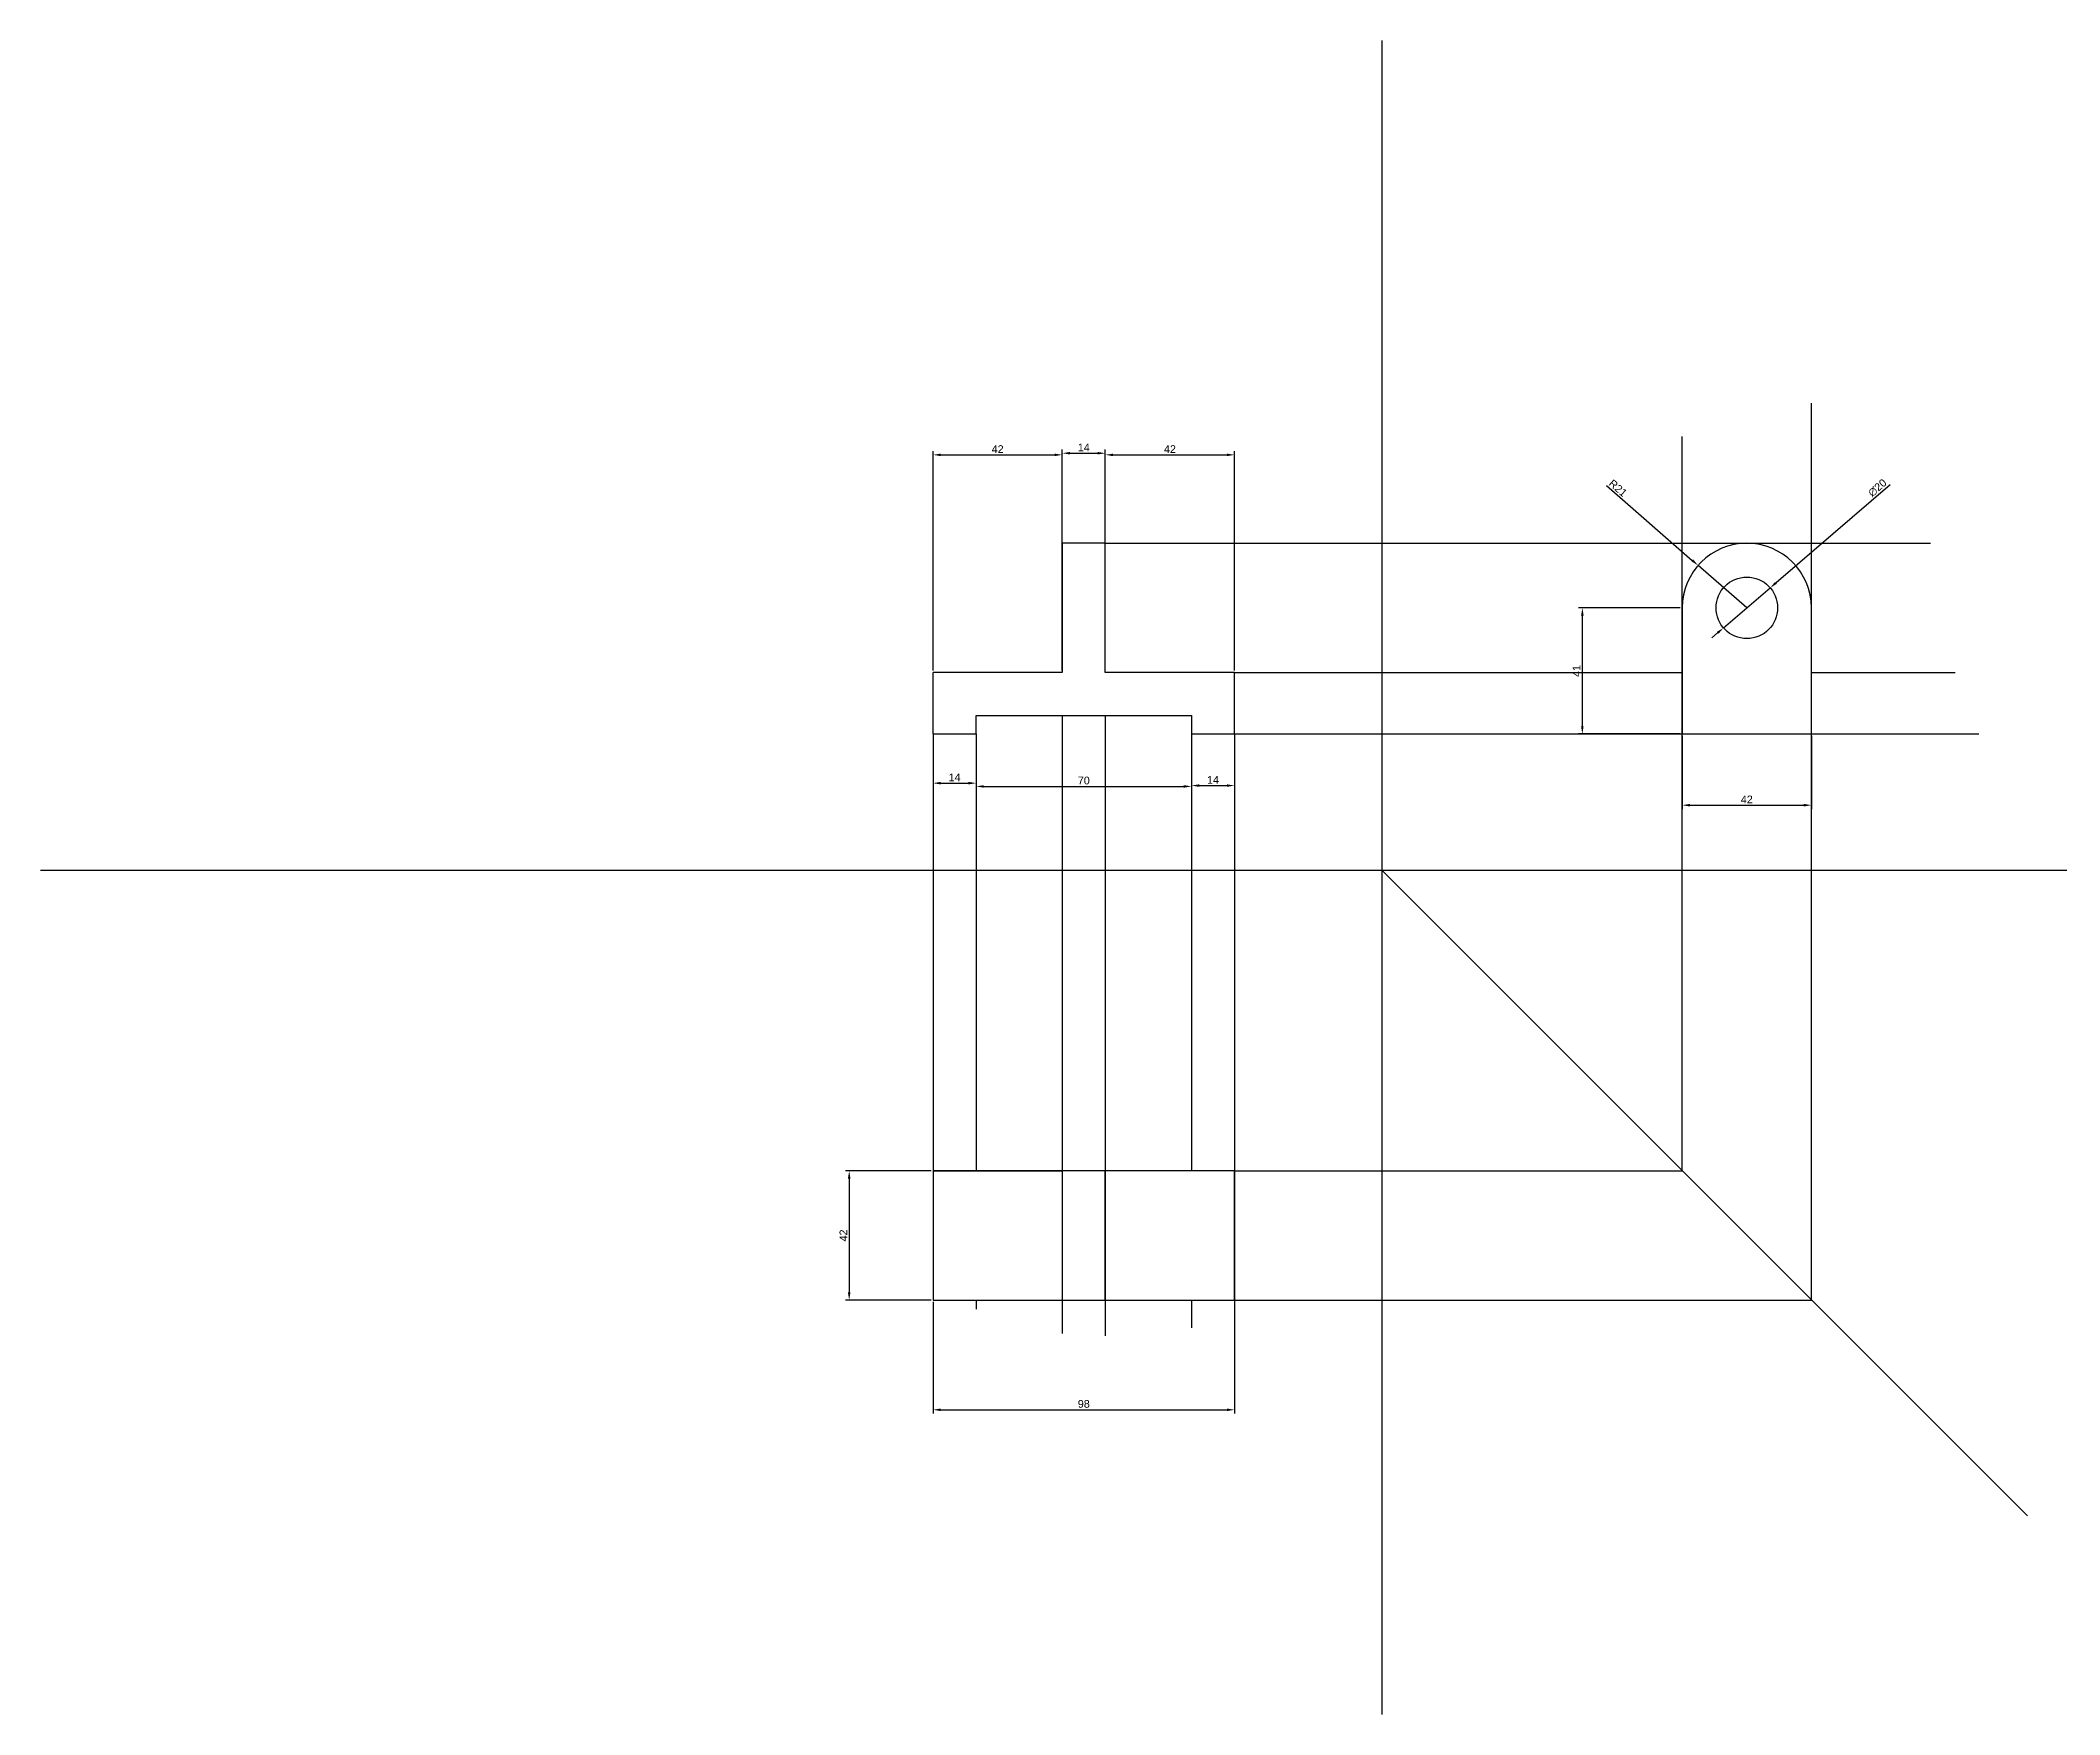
# Model space of a CAD drawing. Header units: millimetres. Extents: x 1516 to 2563, y 1348 to 1893.
# Drawn here: x 1516 to 2172, y 1348 to 1893 of the extents above; entities that cross this region are included whole.
import ezdxf

# ---------------------------------------------------------------- set-up
doc = ezdxf.new("R2010")
doc.units = ezdxf.units.MM
doc.styles.get("Standard").update_dxf_attribs({"font": 'arial.ttf'})
doc.dimstyles.new('ISO-25', dxfattribs={"dimtxt": 2.5, "dimasz": 2.5, "dimexe": 1.25, "dimexo": 0.625, "dimtad": 1, "dimtxsty": 'Standard', "dimcen": 2.5, "dimadec": 0, "dimazin": 0, "dimtfac": 1, "dimtmove": 0, "dimatfit": 3, "dimfxl": 1, "dimarcsym": 0})

# ---------------------------------------------------------------- blocks, each defined once
blk = doc.blocks.new('*D2')
at = {"color": 0, "lineweight": -2, "transparency": 16777216}
for p, q in [((1805.84, 1666.44), (1805.84, 1649.83)), ((1819.84, 1666.44), (1819.84, 1649.83)), ((1808.34, 1651.08), (1817.34, 1651.08))]:
    blk.add_line(p, q, dxfattribs=at)
at = {"color": 0, "transparency": 16777216}
for points in [[(1808.34, 1651.5), (1808.34, 1650.66), (1805.84, 1651.08)], [(1817.34, 1651.5), (1817.34, 1650.66), (1819.84, 1651.08)]]:
    blk.add_solid(points, dxfattribs=at)
at = {"layer": 'Defpoints', "color": 0, "transparency": 16777216}
for p in [(1805.84, 1667.06), (1819.84, 1667.06), (1819.84, 1651.08)]:
    blk.add_point(p, dxfattribs=at)
at = {"color": 0, "lineweight": 9, "transparency": 16777216, "insert": (1812.84, 1652.96), "char_height": 2.5, "attachment_point": 5}
blk.add_mtext('14', dxfattribs=at)
blk = doc.blocks.new('*D3')
at = {"color": 0, "lineweight": -2, "transparency": 16777216}
for p, q in [((1819.84, 1666.44), (1819.84, 1648.77)), ((1889.84, 1666.44), (1889.84, 1648.77)), ((1822.34, 1650.02), (1887.34, 1650.02))]:
    blk.add_line(p, q, dxfattribs=at)
at = {"color": 0, "transparency": 16777216}
for points in [[(1822.34, 1650.43), (1822.34, 1649.6), (1819.84, 1650.02)], [(1887.34, 1650.43), (1887.34, 1649.6), (1889.84, 1650.02)]]:
    blk.add_solid(points, dxfattribs=at)
at = {"layer": 'Defpoints', "color": 0, "transparency": 16777216}
for p in [(1819.84, 1667.06), (1889.84, 1667.06), (1889.84, 1650.02)]:
    blk.add_point(p, dxfattribs=at)
at = {"color": 0, "lineweight": 9, "transparency": 16777216, "insert": (1854.84, 1651.92), "char_height": 2.5, "attachment_point": 5}
blk.add_mtext('70', dxfattribs=at)
blk = doc.blocks.new('*D4')
at = {"color": 0, "lineweight": -2, "transparency": 16777216}
for p, q in [((1889.84, 1666.44), (1889.84, 1649.03)), ((1903.84, 1666.44), (1903.84, 1649.03)), ((1892.34, 1650.28), (1901.34, 1650.28))]:
    blk.add_line(p, q, dxfattribs=at)
at = {"color": 0, "transparency": 16777216}
for points in [[(1892.34, 1650.7), (1892.34, 1649.87), (1889.84, 1650.28)], [(1901.34, 1650.7), (1901.34, 1649.87), (1903.84, 1650.28)]]:
    blk.add_solid(points, dxfattribs=at)
at = {"layer": 'Defpoints', "color": 0, "transparency": 16777216}
for p in [(1889.84, 1667.06), (1903.84, 1667.06), (1903.84, 1650.28)]:
    blk.add_point(p, dxfattribs=at)
at = {"color": 0, "lineweight": 9, "transparency": 16777216, "insert": (1896.84, 1652.16), "char_height": 2.5, "attachment_point": 5}
blk.add_mtext('14', dxfattribs=at)
blk = doc.blocks.new('*D5')
at = {"color": 0, "lineweight": -2, "transparency": 16777216}
for p, q in [((1805.84, 1687.69), (1805.84, 1759.04)), ((1847.84, 1687.69), (1847.84, 1759.04)), ((1808.34, 1757.79), (1845.34, 1757.79))]:
    blk.add_line(p, q, dxfattribs=at)
at = {"color": 0, "transparency": 16777216}
for points in [[(1808.34, 1758.2), (1808.34, 1757.37), (1805.84, 1757.79)], [(1845.34, 1758.2), (1845.34, 1757.37), (1847.84, 1757.79)]]:
    blk.add_solid(points, dxfattribs=at)
at = {"layer": 'Defpoints', "color": 0, "transparency": 16777216}
for p in [(1847.84, 1757.79), (1805.84, 1687.06), (1847.84, 1687.06)]:
    blk.add_point(p, dxfattribs=at)
at = {"color": 0, "lineweight": 9, "transparency": 16777216, "insert": (1826.84, 1759.67), "char_height": 2.5, "attachment_point": 5}
blk.add_mtext('42', dxfattribs=at)
blk = doc.blocks.new('*D6')
at = {"color": 0, "lineweight": -2, "transparency": 16777216}
for p, q in [((1847.84, 1729.69), (1847.84, 1759.57)), ((1861.84, 1729.69), (1861.84, 1759.57)), ((1850.34, 1758.32), (1859.34, 1758.32))]:
    blk.add_line(p, q, dxfattribs=at)
at = {"color": 0, "transparency": 16777216}
for points in [[(1850.34, 1758.73), (1850.34, 1757.9), (1847.84, 1758.32)], [(1859.34, 1758.73), (1859.34, 1757.9), (1861.84, 1758.32)]]:
    blk.add_solid(points, dxfattribs=at)
at = {"layer": 'Defpoints', "color": 0, "transparency": 16777216}
for p in [(1861.84, 1758.32), (1847.84, 1729.06), (1861.84, 1729.06)]:
    blk.add_point(p, dxfattribs=at)
at = {"color": 0, "lineweight": 9, "transparency": 16777216, "insert": (1854.84, 1760.2), "char_height": 2.5, "attachment_point": 5}
blk.add_mtext('14', dxfattribs=at)
blk = doc.blocks.new('*D7')
at = {"color": 0, "lineweight": -2, "transparency": 16777216}
for p, q in [((1861.84, 1687.69), (1861.84, 1759.04)), ((1903.84, 1687.69), (1903.84, 1759.04)), ((1864.34, 1757.79), (1901.34, 1757.79))]:
    blk.add_line(p, q, dxfattribs=at)
at = {"color": 0, "transparency": 16777216}
for points in [[(1864.34, 1758.2), (1864.34, 1757.37), (1861.84, 1757.79)], [(1901.34, 1758.2), (1901.34, 1757.37), (1903.84, 1757.79)]]:
    blk.add_solid(points, dxfattribs=at)
at = {"layer": 'Defpoints', "color": 0, "transparency": 16777216}
for p in [(1903.84, 1757.79), (1861.84, 1687.06), (1903.84, 1687.06)]:
    blk.add_point(p, dxfattribs=at)
at = {"color": 0, "lineweight": 9, "transparency": 16777216, "insert": (1882.84, 1759.67), "char_height": 2.5, "attachment_point": 5}
blk.add_mtext('42', dxfattribs=at)
blk = doc.blocks.new('*D8')
at = {"color": 0, "lineweight": -2, "transparency": 16777216}
for p, q in [((2049.33, 1666.44), (2049.33, 1642.66)), ((2091.33, 1666.44), (2091.33, 1642.66)), ((2051.83, 1643.91), (2088.83, 1643.91))]:
    blk.add_line(p, q, dxfattribs=at)
at = {"color": 0, "transparency": 16777216}
for points in [[(2051.83, 1644.33), (2051.83, 1643.5), (2049.33, 1643.91)], [(2088.83, 1644.33), (2088.83, 1643.5), (2091.33, 1643.91)]]:
    blk.add_solid(points, dxfattribs=at)
at = {"layer": 'Defpoints', "color": 0, "transparency": 16777216}
for p in [(2049.33, 1667.06), (2091.33, 1667.06), (2091.33, 1643.91)]:
    blk.add_point(p, dxfattribs=at)
at = {"color": 0, "lineweight": 9, "transparency": 16777216, "insert": (2070.33, 1645.79), "char_height": 2.5, "attachment_point": 5}
blk.add_mtext('42', dxfattribs=at)
blk = doc.blocks.new('*D9')
at = {"color": 0, "lineweight": -2, "transparency": 16777216}
for p, q in [((2048.71, 1708.06), (2015.63, 1708.06)), ((2016.88, 1669.56), (2016.88, 1705.56)), ((2048.71, 1667.06), (2015.63, 1667.06))]:
    blk.add_line(p, q, dxfattribs=at)
at = {"color": 0, "transparency": 16777216}
for points in [[(2016.46, 1705.56), (2017.29, 1705.56), (2016.88, 1708.06)], [(2016.46, 1669.56), (2017.29, 1669.56), (2016.88, 1667.06)]]:
    blk.add_solid(points, dxfattribs=at)
at = {"layer": 'Defpoints', "color": 0, "transparency": 16777216}
for p in [(2016.88, 1708.06), (2049.33, 1708.06), (2049.33, 1667.06)]:
    blk.add_point(p, dxfattribs=at)
at = {"color": 0, "lineweight": 9, "transparency": 16777216, "insert": (2015, 1687.56), "char_height": 2.5, "attachment_point": 5, "rotation": 90}
blk.add_mtext('41', dxfattribs=at)
blk = doc.blocks.new('*D10')
at = {"color": 0, "lineweight": -2, "transparency": 16777216}
for p, q in [((2116.92, 1748.03), (2079.82, 1716.2)), ((2062.74, 1701.55), (2077.92, 1714.58)), ((2060.85, 1699.93), (2058.95, 1698.3))]:
    blk.add_line(p, q, dxfattribs=at)
at = {"color": 0, "transparency": 16777216}
for points in [[(2079.55, 1716.52), (2080.09, 1715.89), (2077.92, 1714.58)], [(2060.58, 1700.24), (2061.12, 1699.61), (2062.74, 1701.55)]]:
    blk.add_solid(points, dxfattribs=at)
at = {"layer": 'Defpoints', "color": 0, "transparency": 16777216}
for p in [(2077.92, 1714.58), (2062.74, 1701.55)]:
    blk.add_point(p, dxfattribs=at)
at = {"color": 0, "lineweight": 9, "transparency": 16777216, "insert": (2112.78, 1747.07), "char_height": 2.5, "attachment_point": 5, "rotation": 40.62498}
blk.add_mtext('∅20', dxfattribs=at)
blk = doc.blocks.new('*D11')
at = {"color": 0, "lineweight": -2, "transparency": 16777216}
for p, q in [((2024.69, 1747.79), (2052.61, 1723.49)), ((2070.33, 1708.06), (2054.49, 1721.85))]:
    blk.add_line(p, q, dxfattribs=at)
at = {"color": 0, "transparency": 16777216}
blk.add_solid([(2052.88, 1723.81), (2052.33, 1723.18), (2054.49, 1721.85)], dxfattribs=at)
at = {"layer": 'Defpoints', "color": 0, "transparency": 16777216}
for p in [(2054.49, 1721.85), (2070.33, 1708.06)]:
    blk.add_point(p, dxfattribs=at)
at = {"color": 0, "lineweight": 9, "transparency": 16777216, "insert": (2028.47, 1746.99), "char_height": 2.5, "attachment_point": 5, "rotation": 318.96693}
blk.add_mtext('R21', dxfattribs=at)
blk = doc.blocks.new('*D12')
at = {"color": 0, "lineweight": -2, "transparency": 16777216}
for p, q in [((1805.84, 1482.44), (1805.84, 1446.14)), ((1903.84, 1482.44), (1903.84, 1446.14)), ((1808.34, 1447.39), (1901.34, 1447.39))]:
    blk.add_line(p, q, dxfattribs=at)
at = {"color": 0, "transparency": 16777216}
for points in [[(1808.34, 1447.81), (1808.34, 1446.98), (1805.84, 1447.39)], [(1901.34, 1447.81), (1901.34, 1446.98), (1903.84, 1447.39)]]:
    blk.add_solid(points, dxfattribs=at)
at = {"layer": 'Defpoints', "color": 0, "transparency": 16777216}
for p in [(1805.84, 1483.06), (1903.84, 1483.06), (1903.84, 1447.39)]:
    blk.add_point(p, dxfattribs=at)
at = {"color": 0, "lineweight": 9, "transparency": 16777216, "insert": (1854.84, 1449.29), "char_height": 2.5, "attachment_point": 5}
blk.add_mtext('98', dxfattribs=at)
blk = doc.blocks.new('*D13')
at = {"color": 0, "lineweight": -2, "transparency": 16777216}
for p, q in [((1805.22, 1525.06), (1777.34, 1525.06)), ((1778.59, 1522.56), (1778.59, 1485.56)), ((1805.22, 1483.06), (1777.34, 1483.06))]:
    blk.add_line(p, q, dxfattribs=at)
at = {"color": 0, "transparency": 16777216}
for points in [[(1778.17, 1522.56), (1779.01, 1522.56), (1778.59, 1525.06)], [(1778.17, 1485.56), (1779.01, 1485.56), (1778.59, 1483.06)]]:
    blk.add_solid(points, dxfattribs=at)
at = {"layer": 'Defpoints', "color": 0, "transparency": 16777216}
for p in [(1805.84, 1525.06), (1778.59, 1483.06), (1805.84, 1483.06)]:
    blk.add_point(p, dxfattribs=at)
at = {"color": 0, "lineweight": 9, "transparency": 16777216, "insert": (1776.71, 1504.06), "char_height": 2.5, "attachment_point": 5, "rotation": 90}
blk.add_mtext('42', dxfattribs=at)

msp = doc.modelspace()

# ---------------------------------------------------------------- linework, layer by layer
for p, q in [((1951.657, 1892.514), (1951.657, 1348.307)), ((1861.841, 1729.065), (1847.841, 1729.065)), ((1847.841, 1729.065), (1847.841, 1687.065)), ((1861.841, 1687.065), (1861.841, 1729.065)), ((1847.841, 1687.065), (1805.841, 1687.065)), ((1805.841, 1667.065), (1805.841, 1687.065)), ((1903.841, 1687.065), (1861.841, 1687.065)), ((1903.841, 1667.065), (1903.841, 1687.065)), ((1805.841, 1667.065), (1819.841, 1667.065)), ((1819.841, 1667.065), (1819.841, 1673.065)), ((1819.841, 1673.065), (1829.841, 1673.065)), ((1829.841, 1673.065), (1879.841, 1673.065)), ((1879.841, 1673.065), (1889.841, 1673.065)), ((1889.841, 1673.065), (1889.841, 1667.065)), ((1889.841, 1667.065), (1903.841, 1667.065)), ((1515.721, 1622.74), (2563.408, 1622.74))]:
    msp.add_line(p, q)
at = {"color": 6}
for p, q in [((2091.334, 1483.062), (2091.334, 1774.596)), ((2049.334, 1525.062), (2049.334, 1763.72)), ((1861.841, 1729.065), (2130.078, 1729.065)), ((1903.841, 1687.065), (2049.334, 1687.065)), ((2091.334, 1687.065), (2138.038, 1687.065)), ((1805.841, 1667.065), (1805.841, 1483.062)), ((1819.841, 1667.065), (1819.841, 1525.062)), ((1847.841, 1673.065), (1847.841, 1472.186)), ((1861.841, 1673.065), (1861.841, 1471.391)), ((1889.841, 1667.065), (1889.841, 1525.062)), ((1903.841, 1667.065), (1903.841, 1473.778)), ((1903.841, 1667.065), (2145.734, 1667.065)), ((2049.334, 1667.065), (2091.334, 1667.065)), ((1903.841, 1525.062), (2049.334, 1525.062)), ((1819.841, 1483.062), (1819.841, 1480.144)), ((1889.841, 1483.062), (1889.841, 1474.043)), ((1903.841, 1483.062), (2091.334, 1483.062))]:
    msp.add_line(p, q, dxfattribs=at)
at = {"color": 7}
for p, q in [((2049.334, 1708.065), (2049.334, 1667.065)), ((2091.334, 1667.065), (2091.334, 1708.065)), ((2049.334, 1667.065), (2091.334, 1667.065)), ((1951.657, 1622.74), (2161.517, 1412.879)), ((1903.841, 1525.062), (1805.841, 1525.062)), ((1805.841, 1525.062), (1805.841, 1483.062)), ((1805.841, 1525.062), (1847.841, 1525.062)), ((1847.841, 1525.062), (1847.841, 1483.062)), ((1861.841, 1483.062), (1861.841, 1525.062)), ((1903.841, 1483.062), (1903.841, 1525.062)), ((1805.841, 1483.062), (1903.841, 1483.062)), ((1847.841, 1483.062), (1861.841, 1483.062))]:
    msp.add_line(p, q, dxfattribs=at)
msp.add_circle((2070.334, 1708.065), 10, dxfattribs=at)
msp.add_arc((2070.334, 1708.065), 21, 0, 180, dxfattribs=at)

# ---------------------------------------------------------------- dimensions: what is measured, and where the dimension line sits
at = {"color": 2, "lineweight": 9}
for base, p1, p2, picture, middle in [((1847.841, 1757.787), (1805.841, 1687.065), (1847.841, 1687.065), '*D5', (1826.841, 1759.667)), ((1861.841, 1758.317), (1847.841, 1729.065), (1861.841, 1729.065), '*D6', (1854.841, 1760.198)), ((1903.841, 1757.787), (1861.841, 1687.065), (1903.841, 1687.065), '*D7', (1882.841, 1759.667)), ((1819.841, 1651.079), (1805.841, 1667.065), (1819.841, 1667.065), '*D2', (1812.841, 1652.959)), ((1889.841, 1650.018), (1819.841, 1667.065), (1889.841, 1667.065), '*D3', (1854.841, 1651.919)), ((1903.841, 1650.283), (1889.841, 1667.065), (1903.841, 1667.065), '*D4', (1896.841, 1652.163)), ((2091.334, 1643.912), (2049.334, 1667.065), (2091.334, 1667.065), '*D8', (2070.334, 1645.793)), ((1903.841, 1447.392), (1805.841, 1483.062), (1903.841, 1483.062), '*D12', (1854.841, 1449.294))]:
    dim = msp.add_linear_dim(base=base, p1=p1, p2=p2, dimstyle='ISO-25', dxfattribs=at)
    dim.commit()
    dim.dimension.update_dxf_attribs({"geometry": picture, "text_midpoint": middle})
dim = msp.add_radius_dim(center=(2070.334, 1708.065), mpoint=(2054.493, 1721.851), dimstyle='ISO-25', dxfattribs=at)
dim.commit()
dim.dimension.update_dxf_attribs({"geometry": '*D11', "text_midpoint": (2027.232, 1745.576), "dimtype": 164})
dim = msp.add_diameter_dim_2p(p1=(2062.744, 1701.554), p2=(2077.924, 1714.576), dimstyle='ISO-25', dxfattribs=at)
dim.commit()
dim.dimension.update_dxf_attribs({"geometry": '*D10', "text_midpoint": (2114.061, 1745.576), "dimtype": 163})
for base, p1, p2, picture, middle in [((2016.877, 1708.065), (2049.334, 1667.065), (2049.334, 1708.065), '*D9', (2014.996, 1687.565)), ((1778.591, 1483.062), (1805.841, 1525.062), (1805.841, 1483.062), '*D13', (1776.711, 1504.062))]:
    dim = msp.add_linear_dim(base=base, p1=p1, p2=p2, angle=90, dimstyle='ISO-25', dxfattribs=at)
    dim.commit()
    dim.dimension.update_dxf_attribs({"geometry": picture, "text_midpoint": middle})

doc.saveas('drawing.dxf')
